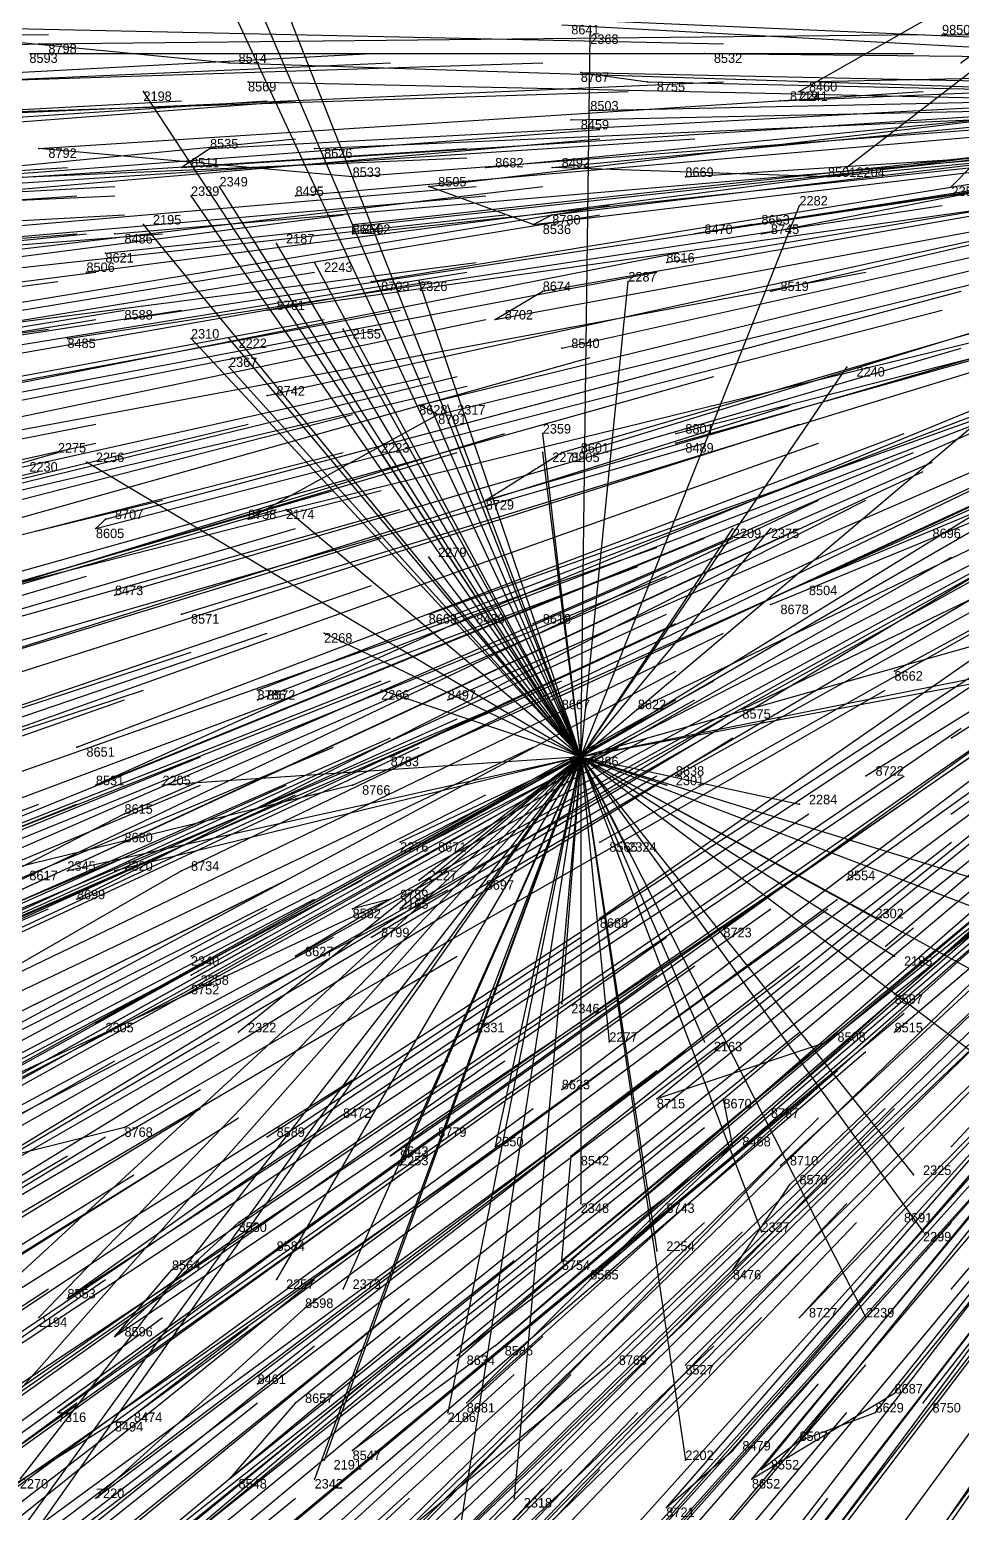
# Model space of a CAD drawing. Extents: x -0.5 to 0.59, y -0.5 to 0.59.
# Drawn here: x -0.207 to -0.109, y -0.1565 to -0.0005 of the extents above; entities that cross this region are included whole.
import ezdxf

# ---------------------------------------------------------------- set-up
doc = ezdxf.new("R2010")
doc.units = 0
for name, color, linetype in [('Facilities', 3, 'CONTINUOUS'), ('Facilities_lines', 3, 'CONTINUOUS'), ('Normals', 1, 'CONTINUOUS'), ('Source_points', 5, 'CONTINUOUS'), ('Text', 3, 'CONTINUOUS')]:
    doc.layers.add(name, color=color, linetype=linetype)

msp = doc.modelspace()

# ---------------------------------------------------------------- linework, layer by layer
at = {"layer": 'Facilities', "color": 3}
for p in [(-0.111, -0.001, -0.278), (-0.206, -0.002, -0.514), (-0.136, -0.003, -0.34), (-0.184, -0.006, -0.462), (-0.149, -0.005, -0.373), (-0.126, -0.006, -0.315), (-0.148, -0.009, -0.372), (-0.128, -0.008, -0.32), (-0.15, -0.01, -0.375), (-0.188, -0.013, -0.472), (-0.177, -0.013, -0.443), (-0.159, -0.015, -0.399), (-0.173, -0.016, -0.435), (-0.138, -0.016, -0.348), (-0.123, -0.016, -0.311), (-0.179, -0.018, -0.45), (-0.173, -0.021, -0.437), (-0.154, -0.021, -0.388), (-0.131, -0.021, -0.331), (-0.198, -0.022, -0.497), (-0.13, -0.022, -0.329), (-0.199, -0.024, -0.501), (-0.201, -0.026, -0.507), (-0.14, -0.025, -0.356), (-0.171, -0.027, -0.432), (-0.129, -0.028, -0.33), (-0.197, -0.031, -0.499), (-0.182, -0.03, -0.46), (-0.158, -0.031, -0.402), (-0.203, -0.033, -0.514), (-0.151, -0.034, -0.387), (-0.182, -0.039, -0.465), (-0.164, -0.041, -0.423), (-0.139, -0.043, -0.362), (-0.149, -0.045, -0.39), (-0.139, -0.044, -0.364), (-0.159, -0.05, -0.417), (-0.199, -0.052, -0.513), (-0.113, -0.053, -0.311), (-0.126, -0.059, -0.347), (-0.198, -0.06, -0.517), (-0.191, -0.062, -0.502), (-0.165, -0.062, -0.441), (-0.16, -0.062, -0.43), (-0.129, -0.061, -0.357), (-0.154, -0.063, -0.416), (-0.116, -0.068, -0.337), (-0.183, -0.07, -0.49), (-0.183, -0.071, -0.491), (-0.163, -0.071, -0.445), (-0.143, -0.072, -0.401), (-0.132, -0.072, -0.376), (-0.202, -0.076, -0.539), (-0.11, -0.075, -0.332), (-0.169, -0.077, -0.465), (-0.149, -0.077, -1.25), (-0.139, -0.079, -0.4), (-0.119, -0.079, -0.356), (-0.173, -0.08, -0.476), (-0.197, -0.083, -0.534), (-0.11, -0.083, -0.343), (-0.197, -0.086, -0.538), (-0.165, -0.086, -0.465), (-0.147, -0.086, -0.426), (-0.191, -0.089, -0.526), (-0.121, -0.09, -0.377), (-0.202, -0.092, -0.555), (-0.169, -0.092, -0.48), (-0.16, -0.091, -0.459), (-0.147, -0.094, -0.437), (-0.134, -0.095, -0.411), (-0.171, -0.096, -0.49), (-0.116, -0.102, -0.388), (-0.116, -0.106, -0.394), (-0.123, -0.107, -0.407), (-0.151, -0.112, -0.47), (-0.175, -0.114, -0.522), (-0.197, -0.116, -0.572), (-0.182, -0.117, -0.54), (-0.165, -0.116, -0.504), (-0.133, -0.118, -0.443), (-0.11, -0.118, -0.404), (-0.128, -0.12, -0.438), (-0.14, -0.124, -0.469), (-0.116, -0.125, -0.426), (-0.181, -0.129, -0.556), (-0.151, -0.13, -0.498), (-0.133, -0.131, -0.468), (-0.11, -0.133, -0.43), (-0.178, -0.135, -0.558), (-0.198, -0.138, -0.603), (-0.158, -0.139, -0.526), (-0.146, -0.141, -0.507), (-0.138, -0.141, -0.494), (-0.183, -0.143, -0.581), (-0.179, -0.145, -0.575), (-0.116, -0.144, -0.463), (-0.113, -0.145, -0.46), (-0.198, -0.147, -0.617), (-0.126, -0.149, -0.488), (-0.14, -0.156, -0.524)]:
    msp.add_point(p, dxfattribs=at)
at = {"layer": 'Facilities_lines', "color": 3}
for p, q in [((-0.068, 0.026, -1.25), (-0.126, -0.007, -1.25)), ((-0.068, 0.026, -1.25), (-0.121, -0.015, -1.25)), ((-0.068, 0.026, -1.25), (-0.11, -0.017, -1.25)), ((-0.068, 0.026, -1.25), (-0.109, -0.004, -1.25)), ((-0.149, -0.077, -1.25), (-0.186, 0.017, -1.25)), ((-0.149, -0.077, -1.25), (-0.19, 0.011, -1.25)), ((-0.149, -0.077, -1.25), (-0.185, 0.007, -1.25)), ((-0.227, 0, -0.566), (-0.186, -0.004, -0.465)), ((-0.149, -0.077, -1.25), (-0.148, -0.001, -1.25)), ((-0.149, -0.005, -0.373), (-0.142, -0.006, -0.354)), ((-0.149, -0.077, -1.25), (-0.195, -0.007, -1.25)), ((-0.173, -0.016, -0.435), (-0.206, -0.013, -0.516)), ((-0.188, -0.013, -0.472), (-0.191, -0.015, -0.478)), ((-0.123, -0.016, -0.311), (-0.152, -0.015, -0.381)), ((-0.149, -0.077, -1.25), (-0.187, -0.017, -1.25)), ((-0.154, -0.021, -0.388), (-0.165, -0.017, -0.414)), ((-0.149, -0.077, -1.25), (-0.19, -0.018, -1.25)), ((-0.154, -0.021, -0.388), (-0.152, -0.02, -0.384)), ((-0.149, -0.077, -1.25), (-0.126, -0.019, -1.25)), ((-0.149, -0.077, -1.25), (-0.195, -0.021, -1.25)), ((-0.173, -0.021, -0.437), (-0.173, -0.022, -0.435)), ((-0.131, -0.021, -0.331), (-0.137, -0.022, -0.346)), ((-0.149, -0.077, -1.25), (-0.181, -0.023, -1.25)), ((-0.149, -0.077, -1.25), (-0.177, -0.025, -1.25)), ((-0.149, -0.077, -1.25), (-0.166, -0.027, -1.25)), ((-0.158, -0.031, -0.402), (-0.153, -0.028, -0.389)), ((-0.149, -0.077, -1.25), (-0.144, -0.027, -1.25)), ((-0.149, -0.077, -1.25), (-0.174, -0.032, -1.25)), ((-0.149, -0.077, -1.25), (-0.19, -0.033, -1.25)), ((-0.149, -0.077, -1.25), (-0.186, -0.033, -1.25)), ((-0.149, -0.077, -1.25), (-0.186, -0.036, -1.25)), ((-0.149, -0.077, -1.25), (-0.121, -0.036, -1.25)), ((-0.149, -0.077, -1.25), (-0.104, -0.039, -1.25)), ((-0.164, -0.041, -0.423), (-0.166, -0.04, -0.428)), ((-0.149, -0.077, -1.25), (-0.163, -0.04, -1.25)), ((-0.164, -0.041, -0.423), (-0.184, -0.052, -0.479)), ((-0.149, -0.077, -1.25), (-0.153, -0.043, -1.25)), ((-0.26, -0.061, -1.25), (-0.204, -0.045, -1.25)), ((-0.149, -0.077, -1.25), (-0.17, -0.045, -1.25)), ((-0.159, -0.05, -0.417), (-0.151, -0.045, -0.394)), ((-0.149, -0.077, -1.25), (-0.153, -0.045, -1.25)), ((-0.149, -0.077, -1.25), (-0.201, -0.046, -1.25)), ((-0.149, -0.077, -1.25), (-0.102, -0.048, -1.25)), ((-0.149, -0.077, -1.25), (-0.18, -0.051, -1.25)), ((-0.149, -0.077, -1.25), (-0.104, -0.051, -1.25)), ((-0.199, -0.052, -0.513), (-0.2, -0.053, -0.518)), ((-0.113, -0.053, -0.311), (-0.152, -0.071, -0.42)), ((-0.149, -0.077, -1.25), (-0.133, -0.053, -1.25)), ((-0.149, -0.077, -1.25), (-0.129, -0.053, -1.25)), ((-0.149, -0.077, -1.25), (-0.165, -0.056, -1.25)), ((-0.16, -0.062, -0.43), (-0.2, -0.08, -0.538)), ((-0.149, -0.077, -1.25), (-0.069, -0.061, -1.25)), ((-0.149, -0.077, -1.25), (-0.096, -0.062, -1.25)), ((-0.149, -0.077, -1.25), (-0.074, -0.063, -1.25)), ((-0.149, -0.077, -1.25), (-0.176, -0.064, -1.25)), ((-0.149, -0.077, -1.25), (-0.17, -0.07, -1.25)), ((-0.149, -0.077, -1.25), (-0.217, -0.171, -1.25)), ((-0.149, -0.077, -1.25), (-0.213, -0.136, -1.25)), ((-0.149, -0.077, -1.25), (-0.211, -0.147, -1.25)), ((-0.149, -0.077, -1.25), (-0.208, -0.153, -1.25)), ((-0.149, -0.077, -1.25), (-0.206, -0.136, -1.25)), ((-0.149, -0.077, -1.25), (-0.206, -0.158, -1.25)), ((-0.149, -0.077, -1.25), (-0.203, -0.089, -1.25)), ((-0.149, -0.077, -1.25), (-0.2, -0.105, -1.25)), ((-0.149, -0.077, -1.25), (-0.198, -0.089, -1.25)), ((-0.149, -0.077, -1.25), (-0.193, -0.08, -1.25)), ((-0.149, -0.077, -1.25), (-0.19, -0.1, -1.25)), ((-0.149, -0.077, -1.25), (-0.19, -0.098, -1.25)), ((-0.149, -0.077, -1.25), (-0.185, -0.106, -1.25)), ((-0.149, -0.077, -1.25), (-0.181, -0.132, -1.25)), ((-0.149, -0.077, -1.25), (-0.177, -0.153, -1.25)), ((-0.149, -0.077, -1.25), (-0.176, -0.151, -1.25)), ((-0.149, -0.077, -1.25), (-0.174, -0.133, -1.25)), ((-0.149, -0.077, -1.25), (-0.168, -0.093, -1.25)), ((-0.149, -0.077, -1.25), (-0.168, -0.12, -1.25)), ((-0.149, -0.077, -1.25), (-0.168, -0.086, -1.25)), ((-0.149, -0.077, -1.25), (-0.166, -0.09, -1.25)), ((-0.149, -0.077, -1.25), (-0.163, -0.146, -1.25)), ((-0.149, -0.077, -1.25), (-0.162, -0.16, -1.25)), ((-0.149, -0.077, -1.25), (-0.16, -0.106, -1.25)), ((-0.149, -0.077, -1.25), (-0.158, -0.118, -1.25)), ((-0.149, -0.077, -1.25), (-0.156, -0.155, -1.25)), ((-0.149, -0.077, -1.25), (-0.151, -0.103, -1.25)), ((-0.149, -0.077, -1.25), (-0.136, -0.107, -1.25)), ((-0.149, -0.077, -1.25), (-0.116, -0.098, -1.25)), ((-0.149, -0.077, -1.25), (-0.138, -0.151, -1.25)), ((-0.149, -0.077, -1.25), (-0.119, -0.136, -1.25)), ((-0.149, -0.077, -1.25), (-0.096, -0.117, -1.25)), ((-0.149, -0.077, -1.25), (-0.141, -0.129, -1.25)), ((-0.149, -0.077, -1.25), (-0.146, -0.107, -1.25)), ((-0.149, -0.077, -1.25), (-0.126, -0.082, -1.25)), ((-0.149, -0.077, -1.25), (-0.078, -0.099, -1.25)), ((-0.149, -0.077, -1.25), (-0.089, -0.1, -1.25)), ((-0.149, -0.077, -1.25), (-0.113, -0.127, -1.25)), ((-0.149, -0.077, -1.25), (-0.14, -0.08, -1.25)), ((-0.149, -0.077, -1.25), (-0.118, -0.094, -1.25)), ((-0.149, -0.077, -1.25), (-0.094, -0.107, -1.25)), ((-0.149, -0.077, -1.25), (-0.144, -0.087, -1.25)), ((-0.149, -0.077, -1.25), (-0.114, -0.121, -1.25)), ((-0.149, -0.077, -1.25), (-0.13, -0.127, -1.25)), ((-0.149, -0.077, -1.25), (-0.149, -0.124, -1.25)), ((-0.173, -0.08, -0.476), (-0.218, -0.091, -0.591)), ((-0.197, -0.083, -0.534), (-0.253, -0.112, -0.693)), ((-0.197, -0.086, -0.538), (-0.21, -0.092, -0.574)), ((-0.191, -0.089, -0.526), (-0.217, -0.104, -0.603)), ((-0.169, -0.092, -0.48), (-0.216, -0.114, -0.612)), ((-0.169, -0.092, -0.48), (-0.179, -0.098, -0.51)), ((-0.169, -0.092, -0.48), (-0.173, -0.093, -0.492)), ((-0.218, -0.116, -0.618), (-0.191, -0.102, -0.541)), ((-0.123, -0.107, -0.407), (-0.141, -0.113, -0.453)), ((-0.133, -0.118, -0.443), (-0.134, -0.113, -0.439)), ((-0.175, -0.114, -0.522), (-0.203, -0.134, -0.608)), ((-0.158, -0.139, -0.526), (-0.13, -0.115, -0.433)), ((-0.197, -0.116, -0.572), (-0.217, -0.121, -0.62)), ((-0.165, -0.116, -0.504), (-0.169, -0.119, -0.516)), ((-0.133, -0.118, -0.443), (-0.162, -0.14, -0.535)), ((-0.133, -0.118, -0.443), (-0.148, -0.132, -0.496)), ((-0.151, -0.13, -0.498), (-0.15, -0.119, -0.479)), ((-0.133, -0.131, -0.468), (-0.127, -0.122, -0.44)), ((-0.14, -0.124, -0.469), (-0.161, -0.145, -0.542)), ((-0.198, -0.138, -0.603), (-0.185, -0.126, -0.56)), ((-0.116, -0.125, -0.426), (-0.126, -0.136, -0.462)), ((-0.181, -0.129, -0.556), (-0.204, -0.146, -0.628)), ((-0.198, -0.138, -0.603), (-0.192, -0.131, -0.581)), ((-0.133, -0.131, -0.468), (-0.171, -0.168, -0.598)), ((-0.178, -0.135, -0.558), (-0.2, -0.155, -0.632)), ((-0.158, -0.139, -0.526), (-0.173, -0.15, -0.573)), ((-0.146, -0.141, -0.507), (-0.168, -0.159, -0.579)), ((-0.179, -0.145, -0.575), (-0.186, -0.153, -0.603)), ((-0.116, -0.144, -0.463), (-0.131, -0.153, -0.505)), ((-0.126, -0.149, -0.488), (-0.118, -0.146, -0.469)), ((-0.198, -0.147, -0.617), (-0.243, -0.175, -0.749)), ((-0.198, -0.147, -0.617), (-0.197, -0.147, -0.614)), ((-0.126, -0.149, -0.488), (-0.13, -0.152, -0.499)), ((-0.14, -0.156, -0.524), (-0.133, -0.15, -0.501))]:
    msp.add_line(p, q, dxfattribs=at)
at = {"layer": 'Normals', "color": 1}
for p, q in [((-0.183, 0.002, -0.458), (-0.091, -0.002, -0.495)), ((-0.227, 0, -0.566), (-0.134, -0.002, -0.604)), ((-0.151, 0, -0.376), (-0.058, -0.005, -0.414)), ((-0.298, -0.002, -0.745), (-0.205, -0.001, -0.782)), ((-0.206, -0.002, -0.514), (-0.113, -0.001, -0.551)), ((-0.148, -0.001, -1.25), (-0.148, -0.001, -1.15)), ((-0.111, -0.001, -0.278), (-0.018, -0.002, -0.315)), ((-0.297, -0.003, -0.743), (-0.204, -0.002, -0.78)), ((-0.264, -0.008, -0.66), (-0.171, -0.003, -0.698)), ((-0.207, -0.003, -0.518), (-0.114, -0.003, -0.555)), ((-0.136, -0.003, -0.34), (-0.043, -0.004, -0.378)), ((-0.261, -0.008, -0.654), (-0.169, -0.004, -0.691)), ((-0.246, -0.007, -0.615), (-0.153, -0.004, -0.651)), ((-0.186, -0.004, -0.465), (-0.093, -0.007, -0.503)), ((-0.13, -0.022, -0.329), (-0.039, -0.004, -0.367)), ((-0.128, -0.008, -0.32), (-0.036, -0.004, -0.359)), ((-0.126, -0.006, -0.315), (-0.034, -0.004, -0.354)), ((-0.109, -0.004, -1.25), (-0.109, -0.004, -1.15)), ((-0.226, -0.01, -0.566), (-0.134, -0.006, -0.604)), ((-0.184, -0.006, -0.462), (-0.092, -0.008, -0.5)), ((-0.165, -0.017, -0.414), (-0.073, -0.006, -0.451)), ((-0.159, -0.015, -0.399), (-0.066, -0.006, -0.436)), ((-0.152, -0.015, -0.381), (-0.059, -0.006, -0.418)), ((-0.149, -0.005, -0.373), (-0.056, -0.007, -0.411)), ((-0.142, -0.006, -0.354), (-0.049, -0.008, -0.391)), ((-0.236, -0.01, -0.591), (-0.144, -0.007, -0.63)), ((-0.206, -0.013, -0.516), (-0.113, -0.007, -0.553)), ((-0.195, -0.007, -1.25), (-0.195, -0.007, -1.15)), ((-0.148, -0.009, -0.372), (-0.056, -0.007, -0.409)), ((-0.131, -0.021, -0.331), (-0.041, -0.007, -0.372)), ((-0.129, -0.028, -0.33), (-0.039, -0.007, -0.369)), ((-0.126, -0.007, -1.25), (-0.126, -0.007, -1.15)), ((-0.123, -0.016, -0.311), (-0.031, -0.007, -0.349)), ((-0.283, -0.013, -0.709), (-0.191, -0.008, -0.746)), ((-0.275, -0.014, -0.688), (-0.182, -0.008, -0.725)), ((-0.271, -0.015, -0.679), (-0.179, -0.008, -0.716)), ((-0.191, -0.015, -0.478), (-0.098, -0.009, -0.514)), ((-0.188, -0.013, -0.472), (-0.095, -0.008, -0.508)), ((-0.177, -0.013, -0.443), (-0.085, -0.009, -0.482)), ((-0.173, -0.016, -0.435), (-0.081, -0.009, -0.472)), ((-0.152, -0.02, -0.384), (-0.06, -0.009, -0.422)), ((-0.15, -0.01, -0.375), (-0.057, -0.008, -0.413)), ((-0.137, -0.022, -0.346), (-0.046, -0.008, -0.387)), ((-0.179, -0.018, -0.45), (-0.087, -0.01, -0.488)), ((-0.154, -0.021, -0.388), (-0.062, -0.01, -0.425)), ((-0.14, -0.025, -0.356), (-0.05, -0.01, -0.397)), ((-0.138, -0.016, -0.348), (-0.046, -0.01, -0.387)), ((-0.272, -0.021, -0.682), (-0.179, -0.012, -0.719)), ((-0.239, -0.018, -0.6), (-0.147, -0.011, -0.638)), ((-0.239, -0.02, -0.6), (-0.147, -0.012, -0.638)), ((-0.229, -0.018, -0.573), (-0.137, -0.012, -0.612)), ((-0.173, -0.021, -0.437), (-0.081, -0.011, -0.474)), ((-0.173, -0.022, -0.435), (-0.08, -0.012, -0.472)), ((-0.171, -0.027, -0.432), (-0.079, -0.012, -0.468)), ((-0.153, -0.028, -0.389), (-0.062, -0.012, -0.426)), ((-0.254, -0.019, -0.637), (-0.161, -0.013, -0.673)), ((-0.254, -0.018, -0.636), (-0.161, -0.014, -0.672)), ((-0.201, -0.026, -0.507), (-0.108, -0.014, -0.542)), ((-0.199, -0.024, -0.501), (-0.106, -0.014, -0.536)), ((-0.198, -0.022, -0.497), (-0.105, -0.014, -0.533)), ((-0.158, -0.031, -0.402), (-0.066, -0.014, -0.439)), ((-0.151, -0.034, -0.387), (-0.061, -0.014, -0.425)), ((-0.113, -0.053, -0.311), (-0.029, -0.014, -0.349)), ((-0.296, -0.021, -0.741), (-0.203, -0.015, -0.778)), ((-0.121, -0.015, -1.25), (-0.121, -0.015, -1.15)), ((-0.291, -0.022, -0.729), (-0.198, -0.017, -0.766)), ((-0.253, -0.025, -0.634), (-0.16, -0.017, -0.671)), ((-0.245, -0.028, -0.616), (-0.153, -0.017, -0.655)), ((-0.197, -0.031, -0.499), (-0.104, -0.017, -0.534)), ((-0.187, -0.017, -1.25), (-0.187, -0.017, -1.15)), ((-0.182, -0.03, -0.46), (-0.09, -0.017, -0.499)), ((-0.11, -0.017, -1.25), (-0.11, -0.017, -1.15)), ((-0.294, -0.024, -0.739), (-0.202, -0.018, -0.775)), ((-0.29, -0.022, -0.728), (-0.198, -0.018, -0.765)), ((-0.251, -0.026, -0.631), (-0.159, -0.018, -0.668)), ((-0.19, -0.018, -1.25), (-0.19, -0.018, -1.15)), ((-0.166, -0.04, -0.428), (-0.076, -0.018, -0.464)), ((-0.149, -0.045, -0.39), (-0.061, -0.018, -0.428)), ((-0.29, -0.025, -0.727), (-0.197, -0.02, -0.764)), ((-0.267, -0.032, -0.671), (-0.174, -0.02, -0.708)), ((-0.249, -0.03, -0.626), (-0.157, -0.02, -0.664)), ((-0.238, -0.035, -0.602), (-0.147, -0.02, -0.641)), ((-0.237, -0.034, -0.597), (-0.146, -0.019, -0.636)), ((-0.203, -0.033, -0.514), (-0.111, -0.019, -0.55)), ((-0.182, -0.039, -0.465), (-0.091, -0.019, -0.502)), ((-0.164, -0.041, -0.423), (-0.074, -0.019, -0.46)), ((-0.151, -0.045, -0.394), (-0.062, -0.019, -0.431)), ((-0.139, -0.044, -0.364), (-0.05, -0.019, -0.402)), ((-0.139, -0.043, -0.362), (-0.049, -0.02, -0.401)), ((-0.126, -0.019, -1.25), (-0.126, -0.019, -1.15)), ((-0.195, -0.021, -1.25), (-0.195, -0.021, -1.15)), ((-0.294, -0.029, -0.74), (-0.202, -0.022, -0.777)), ((-0.293, -0.031, -0.737), (-0.201, -0.022, -0.774)), ((-0.285, -0.029, -0.717), (-0.193, -0.022, -0.755)), ((-0.181, -0.023, -1.25), (-0.181, -0.023, -1.15)), ((-0.126, -0.059, -0.347), (-0.04, -0.023, -0.385)), ((-0.23, -0.042, -0.584), (-0.139, -0.024, -0.623)), ((-0.159, -0.05, -0.417), (-0.07, -0.024, -0.455)), ((-0.116, -0.068, -0.337), (-0.035, -0.024, -0.375)), ((-0.292, -0.038, -0.737), (-0.2, -0.026, -0.774)), ((-0.268, -0.041, -0.678), (-0.177, -0.026, -0.715)), ((-0.253, -0.041, -0.641), (-0.161, -0.026, -0.678)), ((-0.252, -0.037, -0.636), (-0.16, -0.025, -0.673)), ((-0.231, -0.043, -0.588), (-0.141, -0.026, -0.627)), ((-0.21, -0.043, -0.536), (-0.119, -0.026, -0.573)), ((-0.177, -0.025, -1.25), (-0.177, -0.025, -1.15)), ((-0.154, -0.063, -0.416), (-0.069, -0.026, -0.452)), ((-0.129, -0.061, -0.357), (-0.044, -0.026, -0.395)), ((-0.11, -0.075, -0.332), (-0.032, -0.025, -0.37)), ((-0.296, -0.039, -0.746), (-0.204, -0.027, -0.783)), ((-0.256, -0.043, -0.65), (-0.165, -0.027, -0.687)), ((-0.199, -0.052, -0.513), (-0.109, -0.028, -0.551)), ((-0.166, -0.027, -1.25), (-0.166, -0.027, -1.15)), ((-0.16, -0.062, -0.43), (-0.075, -0.027, -0.468)), ((-0.144, -0.027, -1.25), (-0.144, -0.027, -1.15)), ((-0.11, -0.083, -0.343), (-0.034, -0.028, -0.38)), ((-0.292, -0.046, -0.738), (-0.2, -0.031, -0.776)), ((-0.288, -0.045, -0.73), (-0.197, -0.03, -0.767)), ((-0.282, -0.044, -0.714), (-0.191, -0.03, -0.751)), ((-0.267, -0.048, -0.678), (-0.176, -0.031, -0.715)), ((-0.259, -0.047, -0.659), (-0.168, -0.03, -0.695)), ((-0.25, -0.05, -0.637), (-0.159, -0.031, -0.675)), ((-0.2, -0.053, -0.518), (-0.111, -0.03, -0.556)), ((-0.184, -0.052, -0.479), (-0.094, -0.03, -0.516)), ((-0.165, -0.062, -0.441), (-0.078, -0.031, -0.478)), ((-0.119, -0.079, -0.356), (-0.04, -0.03, -0.393)), ((-0.297, -0.045, -0.751), (-0.205, -0.032, -0.788)), ((-0.261, -0.05, -0.665), (-0.17, -0.032, -0.702)), ((-0.174, -0.032, -1.25), (-0.174, -0.032, -1.15)), ((-0.152, -0.071, -0.42), (-0.068, -0.032, -0.457)), ((-0.143, -0.072, -0.401), (-0.06, -0.032, -0.438)), ((-0.132, -0.072, -0.376), (-0.049, -0.032, -0.415)), ((-0.198, -0.06, -0.517), (-0.109, -0.034, -0.555)), ((-0.19, -0.033, -1.25), (-0.19, -0.033, -1.15)), ((-0.186, -0.033, -1.25), (-0.186, -0.033, -1.15)), ((-0.163, -0.071, -0.445), (-0.078, -0.034, -0.482)), ((-0.139, -0.079, -0.4), (-0.058, -0.034, -0.437)), ((-0.237, -0.06, -0.611), (-0.148, -0.035, -0.648)), ((-0.191, -0.062, -0.502), (-0.103, -0.035, -0.54)), ((-0.255, -0.057, -0.654), (-0.165, -0.037, -0.692)), ((-0.252, -0.059, -0.647), (-0.162, -0.037, -0.686)), ((-0.224, -0.062, -0.582), (-0.135, -0.037, -0.618)), ((-0.186, -0.036, -1.25), (-0.186, -0.036, -1.15)), ((-0.183, -0.07, -0.49), (-0.097, -0.037, -0.528)), ((-0.121, -0.036, -1.25), (-0.121, -0.036, -1.15)), ((-0.121, -0.09, -0.377), (-0.046, -0.036, -0.415)), ((-0.251, -0.059, -0.646), (-0.161, -0.038, -0.684)), ((-0.183, -0.071, -0.491), (-0.097, -0.038, -0.53)), ((-0.169, -0.077, -0.465), (-0.085, -0.038, -0.503)), ((-0.049, -0.039, -0.157), (-0.117, -0.097, -0.112)), ((-0.216, -0.068, -0.566), (-0.127, -0.04, -0.602)), ((-0.163, -0.04, -1.25), (-0.163, -0.04, -1.15)), ((-0.291, -0.06, -0.743), (-0.2, -0.042, -0.781)), ((-0.275, -0.064, -0.706), (-0.184, -0.042, -0.742)), ((-0.263, -0.064, -0.677), (-0.173, -0.041, -0.714)), ((-0.214, -0.07, -0.564), (-0.126, -0.042, -0.601)), ((-0.173, -0.08, -0.476), (-0.088, -0.042, -0.513)), ((-0.147, -0.086, -0.426), (-0.067, -0.041, -0.465)), ((-0.147, -0.094, -0.437), (-0.071, -0.041, -0.474)), ((-0.245, -0.07, -0.637), (-0.157, -0.043, -0.675)), ((-0.202, -0.076, -0.539), (-0.115, -0.043, -0.577)), ((-0.153, -0.043, -1.25), (-0.153, -0.043, -1.15)), ((-0.134, -0.095, -0.411), (-0.059, -0.043, -0.451)), ((-0.29, -0.064, -0.743), (-0.2, -0.044, -0.781)), ((-0.264, -0.068, -0.682), (-0.174, -0.045, -0.719)), ((-0.25, -0.071, -0.65), (-0.162, -0.045, -0.689)), ((-0.226, -0.07, -0.591), (-0.136, -0.044, -0.627)), ((-0.211, -0.075, -0.561), (-0.124, -0.044, -0.598)), ((-0.204, -0.045, -1.25), (-0.204, -0.045, -1.15)), ((-0.2, -0.08, -0.538), (-0.114, -0.045, -0.576)), ((-0.17, -0.045, -1.25), (-0.17, -0.045, -1.15)), ((-0.165, -0.086, -0.465), (-0.083, -0.044, -0.503)), ((-0.16, -0.091, -0.459), (-0.08, -0.044, -0.497)), ((-0.153, -0.045, -1.25), (-0.153, -0.045, -1.15)), ((-0.116, -0.102, -0.388), (-0.044, -0.045, -0.426)), ((-0.201, -0.046, -1.25), (-0.201, -0.046, -1.15)), ((-0.197, -0.083, -0.534), (-0.112, -0.046, -0.572)), ((-0.116, -0.106, -0.394), (-0.046, -0.046, -0.432)), ((-0.297, -0.067, -0.76), (-0.206, -0.047, -0.798)), ((-0.197, -0.086, -0.538), (-0.113, -0.047, -0.575)), ((-0.171, -0.096, -0.49), (-0.091, -0.048, -0.527)), ((-0.169, -0.092, -0.48), (-0.088, -0.047, -0.518)), ((-0.265, -0.075, -0.688), (-0.175, -0.049, -0.724)), ((-0.26, -0.072, -0.675), (-0.17, -0.049, -0.712)), ((-0.191, -0.089, -0.526), (-0.108, -0.049, -0.564)), ((-0.173, -0.093, -0.492), (-0.092, -0.049, -0.529)), ((-0.123, -0.107, -0.407), (-0.051, -0.049, -0.445)), ((-0.283, -0.072, -0.731), (-0.193, -0.05, -0.768)), ((-0.27, -0.077, -0.703), (-0.181, -0.051, -0.739)), ((-0.257, -0.076, -0.67), (-0.168, -0.051, -0.708)), ((-0.208, -0.09, -0.566), (-0.124, -0.05, -0.604)), ((-0.202, -0.092, -0.555), (-0.119, -0.05, -0.592)), ((-0.18, -0.051, -1.25), (-0.18, -0.051, -1.15)), ((-0.11, -0.118, -0.404), (-0.048, -0.051, -0.443)), ((-0.268, -0.079, -0.698), (-0.179, -0.053, -0.735)), ((-0.21, -0.092, -0.574), (-0.126, -0.053, -0.612)), ((-0.179, -0.098, -0.51), (-0.098, -0.053, -0.547)), ((-0.133, -0.053, -1.25), (-0.133, -0.053, -1.15)), ((-0.129, -0.053, -1.25), (-0.129, -0.053, -1.15)), ((-0.258, -0.081, -0.676), (-0.17, -0.054, -0.714)), ((-0.222, -0.089, -0.599), (-0.136, -0.054, -0.635)), ((-0.218, -0.091, -0.591), (-0.133, -0.054, -0.628)), ((-0.134, -0.113, -0.439), (-0.064, -0.054, -0.477)), ((-0.13, -0.115, -0.433), (-0.06, -0.054, -0.471)), ((-0.229, -0.086, -0.61), (-0.141, -0.055, -0.647)), ((-0.191, -0.102, -0.541), (-0.11, -0.056, -0.578)), ((-0.165, -0.056, -1.25), (-0.165, -0.056, -1.15)), ((-0.151, -0.112, -0.47), (-0.077, -0.056, -0.508)), ((-0.141, -0.113, -0.453), (-0.07, -0.055, -0.492)), ((-0.231, -0.09, -0.619), (-0.143, -0.057, -0.655)), ((-0.133, -0.118, -0.443), (-0.062, -0.057, -0.48)), ((-0.128, -0.12, -0.438), (-0.06, -0.057, -0.476)), ((-0.289, -0.084, -0.753), (-0.201, -0.058, -0.791)), ((-0.259, -0.089, -0.684), (-0.171, -0.059, -0.722)), ((-0.226, -0.093, -0.612), (-0.14, -0.058, -0.648)), ((-0.127, -0.122, -0.44), (-0.06, -0.058, -0.478)), ((-0.116, -0.125, -0.426), (-0.051, -0.059, -0.464)), ((-0.225, -0.101, -0.617), (-0.14, -0.062, -0.653)), ((-0.15, -0.119, -0.479), (-0.078, -0.061, -0.517)), ((-0.14, -0.124, -0.469), (-0.071, -0.062, -0.506)), ((-0.11, -0.133, -0.43), (-0.05, -0.062, -0.468)), ((-0.223, -0.102, -0.614), (-0.139, -0.063, -0.651)), ((-0.175, -0.114, -0.522), (-0.098, -0.063, -0.56)), ((-0.165, -0.116, -0.504), (-0.089, -0.063, -0.541)), ((-0.27, -0.094, -0.716), (-0.182, -0.064, -0.753)), ((-0.217, -0.104, -0.603), (-0.134, -0.064, -0.641)), ((-0.176, -0.064, -1.25), (-0.176, -0.064, -1.15)), ((-0.278, -0.095, -0.735), (-0.19, -0.066, -0.772)), ((-0.182, -0.117, -0.54), (-0.104, -0.066, -0.578)), ((-0.169, -0.119, -0.516), (-0.092, -0.066, -0.553)), ((-0.133, -0.131, -0.468), (-0.066, -0.067, -0.505)), ((-0.221, -0.112, -0.619), (-0.139, -0.068, -0.656)), ((-0.283, -0.099, -0.749), (-0.195, -0.07, -0.786)), ((-0.256, -0.103, -0.689), (-0.17, -0.069, -0.727)), ((-0.255, -0.103, -0.686), (-0.169, -0.069, -0.725)), ((-0.236, -0.106, -0.648), (-0.151, -0.069, -0.685)), ((-0.216, -0.114, -0.612), (-0.135, -0.069, -0.649)), ((-0.197, -0.116, -0.572), (-0.117, -0.07, -0.61)), ((-0.17, -0.07, -1.25), (-0.17, -0.07, -1.15)), ((-0.126, -0.136, -0.462), (-0.061, -0.069, -0.5)), ((-0.285, -0.102, -0.757), (-0.197, -0.071, -0.794)), ((-0.241, -0.107, -0.66), (-0.156, -0.071, -0.697)), ((-0.22, -0.116, -0.622), (-0.139, -0.071, -0.659)), ((-0.218, -0.116, -0.618), (-0.137, -0.071, -0.655)), ((-0.151, -0.13, -0.498), (-0.08, -0.071, -0.536)), ((-0.148, -0.132, -0.496), (-0.078, -0.071, -0.533)), ((-0.247, -0.111, -0.676), (-0.162, -0.073, -0.714)), ((-0.213, -0.121, -0.612), (-0.134, -0.073, -0.65)), ((-0.118, -0.146, -0.469), (-0.06, -0.073, -0.506)), ((-0.116, -0.144, -0.463), (-0.057, -0.072, -0.5)), ((-0.113, -0.145, -0.46), (-0.056, -0.072, -0.497)), ((-0.185, -0.126, -0.56), (-0.109, -0.074, -0.599)), ((-0.261, -0.112, -0.709), (-0.175, -0.076, -0.746)), ((-0.253, -0.112, -0.693), (-0.169, -0.075, -0.731)), ((-0.25, -0.115, -0.688), (-0.166, -0.076, -0.726)), ((-0.238, -0.116, -0.661), (-0.154, -0.076, -0.698)), ((-0.226, -0.121, -0.641), (-0.145, -0.076, -0.677)), ((-0.223, -0.12, -0.633), (-0.142, -0.075, -0.67)), ((-0.217, -0.121, -0.62), (-0.136, -0.075, -0.658)), ((-0.211, -0.123, -0.612), (-0.133, -0.075, -0.65)), ((-0.181, -0.129, -0.556), (-0.106, -0.075, -0.594)), ((-0.146, -0.141, -0.507), (-0.079, -0.076, -0.544)), ((-0.138, -0.141, -0.494), (-0.072, -0.076, -0.531)), ((-0.275, -0.112, -0.742), (-0.189, -0.077, -0.779)), ((-0.158, -0.139, -0.526), (-0.088, -0.078, -0.563)), ((-0.149, -0.077, -1.25), (-0.149, -0.077, -1.15)), ((-0.126, -0.149, -0.488), (-0.068, -0.077, -0.525)), ((-0.221, -0.126, -0.637), (-0.141, -0.079, -0.673)), ((-0.192, -0.131, -0.581), (-0.115, -0.079, -0.619)), ((-0.133, -0.15, -0.501), (-0.072, -0.079, -0.537)), ((-0.275, -0.116, -0.745), (-0.189, -0.08, -0.782)), ((-0.265, -0.118, -0.724), (-0.18, -0.08, -0.761)), ((-0.263, -0.119, -0.722), (-0.179, -0.081, -0.759)), ((-0.242, -0.123, -0.678), (-0.159, -0.081, -0.715)), ((-0.193, -0.08, -1.25), (-0.193, -0.08, -1.15)), ((-0.178, -0.135, -0.558), (-0.104, -0.08, -0.597)), ((-0.162, -0.14, -0.535), (-0.091, -0.08, -0.573)), ((-0.14, -0.08, -1.25), (-0.14, -0.08, -1.15)), ((-0.13, -0.152, -0.499), (-0.071, -0.08, -0.536)), ((-0.293, -0.115, -0.788), (-0.206, -0.082, -0.824)), ((-0.288, -0.116, -0.777), (-0.202, -0.082, -0.813)), ((-0.131, -0.153, -0.505), (-0.072, -0.082, -0.542)), ((-0.126, -0.082, -1.25), (-0.126, -0.082, -1.15)), ((-0.203, -0.134, -0.608), (-0.125, -0.083, -0.645)), ((-0.161, -0.145, -0.542), (-0.092, -0.083, -0.58)), ((-0.111, -0.158, -0.484), (-0.056, -0.084, -0.521)), ((-0.198, -0.138, -0.603), (-0.121, -0.086, -0.64)), ((-0.183, -0.143, -0.581), (-0.11, -0.086, -0.619)), ((-0.179, -0.145, -0.575), (-0.107, -0.087, -0.613)), ((-0.168, -0.086, -1.25), (-0.168, -0.086, -1.15)), ((-0.144, -0.087, -1.25), (-0.144, -0.087, -1.15)), ((-0.14, -0.156, -0.524), (-0.079, -0.086, -0.561)), ((-0.284, -0.124, -0.775), (-0.198, -0.088, -0.811)), ((-0.284, -0.127, -0.778), (-0.199, -0.09, -0.815)), ((-0.263, -0.131, -0.735), (-0.18, -0.09, -0.772)), ((-0.254, -0.133, -0.717), (-0.172, -0.09, -0.754)), ((-0.203, -0.089, -1.25), (-0.203, -0.089, -1.15)), ((-0.198, -0.089, -1.25), (-0.198, -0.089, -1.15)), ((-0.173, -0.15, -0.573), (-0.103, -0.089, -0.611)), ((-0.166, -0.09, -1.25), (-0.166, -0.09, -1.15)), ((-0.265, -0.132, -0.741), (-0.182, -0.091, -0.778)), ((-0.259, -0.135, -0.731), (-0.177, -0.092, -0.768)), ((-0.245, -0.134, -0.699), (-0.163, -0.091, -0.737)), ((-0.216, -0.143, -0.648), (-0.139, -0.091, -0.684)), ((-0.197, -0.147, -0.614), (-0.122, -0.092, -0.651)), ((-0.146, -0.161, -0.543), (-0.084, -0.092, -0.581)), ((-0.29, -0.13, -0.794), (-0.205, -0.093, -0.831)), ((-0.264, -0.137, -0.743), (-0.182, -0.093, -0.78)), ((-0.204, -0.146, -0.628), (-0.129, -0.093, -0.665)), ((-0.198, -0.147, -0.617), (-0.123, -0.093, -0.654)), ((-0.168, -0.093, -1.25), (-0.168, -0.093, -1.15)), ((-0.139, -0.164, -0.538), (-0.079, -0.093, -0.575)), ((-0.186, -0.153, -0.603), (-0.114, -0.095, -0.64)), ((-0.168, -0.159, -0.579), (-0.102, -0.095, -0.616)), ((-0.162, -0.159, -0.568), (-0.096, -0.094, -0.605)), ((-0.118, -0.094, -1.25), (-0.118, -0.094, -1.15)), ((-0.263, -0.141, -0.746), (-0.182, -0.096, -0.783)), ((-0.257, -0.14, -0.731), (-0.175, -0.096, -0.769)), ((-0.227, -0.148, -0.677), (-0.149, -0.096, -0.713)), ((-0.216, -0.15, -0.658), (-0.14, -0.096, -0.694)), ((-0.138, -0.168, -0.542), (-0.078, -0.096, -0.579)), ((-0.242, -0.145, -0.705), (-0.162, -0.098, -0.742)), ((-0.19, -0.098, -1.25), (-0.19, -0.098, -1.15)), ((-0.116, -0.098, -1.25), (-0.116, -0.098, -1.15)), ((-0.213, -0.153, -0.656), (-0.137, -0.099, -0.692)), ((-0.2, -0.155, -0.632), (-0.126, -0.099, -0.67)), ((-0.216, -0.154, -0.664), (-0.141, -0.1, -0.701)), ((-0.19, -0.1, -1.25), (-0.19, -0.1, -1.15)), ((-0.151, -0.169, -0.566), (-0.089, -0.1, -0.604)), ((-0.153, -0.172, -0.575), (-0.091, -0.102, -0.612)), ((-0.186, -0.163, -0.618), (-0.115, -0.104, -0.656)), ((-0.171, -0.168, -0.598), (-0.104, -0.104, -0.636)), ((-0.164, -0.169, -0.588), (-0.099, -0.103, -0.626)), ((-0.151, -0.103, -1.25), (-0.151, -0.103, -1.15)), ((-0.13, -0.178, -0.551), (-0.075, -0.103, -0.588)), ((-0.126, -0.18, -0.55), (-0.074, -0.104, -0.588)), ((-0.2, -0.105, -1.25), (-0.2, -0.105, -1.15)), ((-0.198, -0.164, -0.642), (-0.126, -0.106, -0.681)), ((-0.193, -0.165, -0.633), (-0.122, -0.106, -0.672)), ((-0.185, -0.106, -1.25), (-0.185, -0.106, -1.15)), ((-0.172, -0.171, -0.607), (-0.106, -0.106, -0.645)), ((-0.16, -0.106, -1.25), (-0.16, -0.106, -1.15)), ((-0.138, -0.18, -0.567), (-0.082, -0.106, -0.605)), ((-0.267, -0.153, -0.771), (-0.187, -0.107, -0.808)), ((-0.208, -0.163, -0.66), (-0.134, -0.107, -0.698)), ((-0.146, -0.107, -1.25), (-0.146, -0.107, -1.15)), ((-0.136, -0.107, -1.25), (-0.136, -0.107, -1.15)), ((-0.279, -0.155, -0.797), (-0.198, -0.109, -0.835)), ((-0.24, -0.16, -0.722), (-0.163, -0.109, -0.76)), ((-0.235, -0.161, -0.711), (-0.157, -0.109, -0.748)), ((-0.213, -0.163, -0.67), (-0.138, -0.108, -0.706)), ((-0.189, -0.168, -0.632), (-0.119, -0.108, -0.671)), ((-0.157, -0.178, -0.594), (-0.095, -0.109, -0.63)), ((-0.215, -0.166, -0.679), (-0.141, -0.11, -0.715)), ((-0.193, -0.169, -0.641), (-0.122, -0.11, -0.68)), ((-0.269, -0.159, -0.781), (-0.189, -0.112, -0.819)), ((-0.251, -0.16, -0.744), (-0.173, -0.111, -0.782)), ((-0.206, -0.172, -0.671), (-0.134, -0.113, -0.708)), ((-0.268, -0.162, -0.784), (-0.189, -0.114, -0.822)), ((-0.263, -0.164, -0.776), (-0.185, -0.115, -0.814)), ((-0.229, -0.169, -0.712), (-0.154, -0.114, -0.749)), ((-0.19, -0.18, -0.654), (-0.124, -0.115, -0.692)), ((-0.184, -0.178, -0.64), (-0.117, -0.114, -0.678)), ((-0.181, -0.18, -0.638), (-0.116, -0.114, -0.676)), ((-0.15, -0.189, -0.602), (-0.093, -0.115, -0.639)), ((-0.278, -0.165, -0.808), (-0.199, -0.117, -0.846)), ((-0.232, -0.17, -0.72), (-0.156, -0.117, -0.757)), ((-0.209, -0.174, -0.68), (-0.136, -0.116, -0.717)), ((-0.18, -0.182, -0.641), (-0.115, -0.116, -0.678)), ((-0.192, -0.185, -0.666), (-0.127, -0.118, -0.703)), ((-0.165, -0.188, -0.625), (-0.103, -0.118, -0.661)), ((-0.158, -0.118, -1.25), (-0.158, -0.118, -1.15)), ((-0.15, -0.192, -0.609), (-0.093, -0.118, -0.646)), ((-0.149, -0.191, -0.606), (-0.093, -0.118, -0.644)), ((-0.283, -0.166, -0.819), (-0.203, -0.119, -0.857)), ((-0.272, -0.169, -0.8), (-0.193, -0.12, -0.838)), ((-0.168, -0.12, -1.25), (-0.168, -0.12, -1.15)), ((-0.148, -0.193, -0.609), (-0.093, -0.119, -0.647)), ((-0.275, -0.17, -0.808), (-0.196, -0.121, -0.846)), ((-0.243, -0.175, -0.749), (-0.168, -0.121, -0.787)), ((-0.114, -0.121, -1.25), (-0.114, -0.121, -1.15)), ((-0.17, -0.191, -0.638), (-0.108, -0.122, -0.675)), ((-0.139, -0.199, -0.607), (-0.086, -0.123, -0.645)), ((-0.185, -0.191, -0.665), (-0.121, -0.124, -0.702)), ((-0.149, -0.124, -1.25), (-0.149, -0.124, -1.15)), ((-0.259, -0.179, -0.785), (-0.183, -0.126, -0.823)), ((-0.205, -0.189, -0.695), (-0.136, -0.126, -0.732)), ((-0.184, -0.193, -0.666), (-0.12, -0.126, -0.704)), ((-0.172, -0.195, -0.65), (-0.11, -0.126, -0.688)), ((-0.2, -0.191, -0.691), (-0.132, -0.127, -0.728)), ((-0.13, -0.127, -1.25), (-0.13, -0.127, -1.15)), ((-0.113, -0.127, -1.25), (-0.113, -0.127, -1.15)), ((-0.141, -0.129, -1.25), (-0.141, -0.129, -1.15)), ((-0.228, -0.187, -0.737), (-0.156, -0.13, -0.775)), ((-0.226, -0.19, -0.737), (-0.154, -0.131, -0.775)), ((-0.276, -0.185, -0.831), (-0.199, -0.132, -0.867)), ((-0.267, -0.185, -0.812), (-0.191, -0.132, -0.849)), ((-0.249, -0.19, -0.783), (-0.177, -0.132, -0.821)), ((-0.181, -0.132, -1.25), (-0.181, -0.132, -1.15)), ((-0.283, -0.184, -0.843), (-0.205, -0.133, -0.88)), ((-0.239, -0.193, -0.767), (-0.167, -0.134, -0.804)), ((-0.239, -0.192, -0.767), (-0.167, -0.134, -0.804)), ((-0.174, -0.133, -1.25), (-0.174, -0.133, -1.15)), ((-0.233, -0.195, -0.759), (-0.162, -0.135, -0.797)), ((-0.268, -0.191, -0.823), (-0.193, -0.136, -0.859)), ((-0.266, -0.19, -0.818), (-0.191, -0.136, -0.855)), ((-0.258, -0.194, -0.807), (-0.184, -0.137, -0.843)), ((-0.206, -0.136, -1.25), (-0.206, -0.136, -1.15)), ((-0.197, -0.201, -0.703), (-0.13, -0.136, -0.74)), ((-0.162, -0.21, -0.663), (-0.105, -0.136, -0.699)), ((-0.119, -0.136, -1.25), (-0.119, -0.136, -1.15)), ((-0.24, -0.198, -0.776), (-0.168, -0.138, -0.814)), ((-0.222, -0.201, -0.748), (-0.153, -0.138, -0.786)), ((-0.249, -0.197, -0.793), (-0.177, -0.139, -0.831)), ((-0.202, -0.203, -0.716), (-0.135, -0.139, -0.753)), ((-0.18, -0.212, -0.694), (-0.119, -0.141, -0.731)), ((-0.244, -0.202, -0.791), (-0.172, -0.143, -0.828)), ((-0.224, -0.204, -0.758), (-0.156, -0.142, -0.796)), ((-0.216, -0.207, -0.748), (-0.15, -0.142, -0.786)), ((-0.185, -0.213, -0.705), (-0.124, -0.143, -0.743)), ((-0.277, -0.2, -0.855), (-0.202, -0.145, -0.891)), ((-0.256, -0.203, -0.816), (-0.183, -0.145, -0.852)), ((-0.207, -0.213, -0.742), (-0.143, -0.146, -0.779)), ((-0.181, -0.217, -0.706), (-0.121, -0.146, -0.744)), ((-0.163, -0.146, -1.25), (-0.163, -0.146, -1.15)), ((-0.266, -0.207, -0.842), (-0.192, -0.15, -0.878)), ((-0.176, -0.151, -1.25), (-0.176, -0.151, -1.15)), ((-0.138, -0.151, -1.25), (-0.138, -0.151, -1.15)), ((-0.215, -0.219, -0.768), (-0.151, -0.152, -0.805)), ((-0.21, -0.22, -0.761), (-0.147, -0.152, -0.798)), ((-0.217, -0.221, -0.774), (-0.153, -0.154, -0.811)), ((-0.177, -0.153, -1.25), (-0.177, -0.153, -1.15)), ((-0.251, -0.214, -0.826), (-0.179, -0.155, -0.862)), ((-0.235, -0.218, -0.802), (-0.167, -0.155, -0.839)), ((-0.228, -0.221, -0.793), (-0.161, -0.156, -0.83)), ((-0.18, -0.228, -0.726), (-0.123, -0.155, -0.763)), ((-0.156, -0.155, -1.25), (-0.156, -0.155, -1.15))]:
    msp.add_line(p, q, dxfattribs=at)
at = {"layer": 'Source_points', "color": 5}
for p in [(-0.148, -0.001, -1.25), (-0.186, -0.004, -0.465), (-0.109, -0.004, -1.25), (-0.142, -0.006, -0.354), (-0.195, -0.007, -1.25), (-0.126, -0.007, -1.25), (-0.206, -0.013, -0.516), (-0.191, -0.015, -0.478), (-0.152, -0.015, -0.381), (-0.121, -0.015, -1.25), (-0.187, -0.017, -1.25), (-0.165, -0.017, -0.414), (-0.11, -0.017, -1.25), (-0.19, -0.018, -1.25), (-0.152, -0.02, -0.384), (-0.126, -0.019, -1.25), (-0.195, -0.021, -1.25), (-0.181, -0.023, -1.25), (-0.173, -0.022, -0.435), (-0.137, -0.022, -0.346), (-0.177, -0.025, -1.25), (-0.166, -0.027, -1.25), (-0.153, -0.028, -0.389), (-0.144, -0.027, -1.25), (-0.174, -0.032, -1.25), (-0.19, -0.033, -1.25), (-0.186, -0.033, -1.25), (-0.186, -0.036, -1.25), (-0.121, -0.036, -1.25), (-0.166, -0.04, -0.428), (-0.163, -0.04, -1.25), (-0.153, -0.043, -1.25), (-0.204, -0.045, -1.25), (-0.17, -0.045, -1.25), (-0.153, -0.045, -1.25), (-0.151, -0.045, -0.394), (-0.201, -0.046, -1.25), (-0.18, -0.051, -1.25), (-0.2, -0.053, -0.518), (-0.184, -0.052, -0.479), (-0.133, -0.053, -1.25), (-0.129, -0.053, -1.25), (-0.165, -0.056, -1.25), (-0.176, -0.064, -1.25), (-0.17, -0.07, -1.25), (-0.152, -0.071, -0.42), (-0.2, -0.08, -0.538), (-0.193, -0.08, -1.25), (-0.14, -0.08, -1.25), (-0.126, -0.082, -1.25), (-0.168, -0.086, -1.25), (-0.144, -0.087, -1.25), (-0.203, -0.089, -1.25), (-0.198, -0.089, -1.25), (-0.166, -0.09, -1.25), (-0.173, -0.093, -0.492), (-0.168, -0.093, -1.25), (-0.118, -0.094, -1.25), (-0.19, -0.098, -1.25), (-0.179, -0.098, -0.51), (-0.116, -0.098, -1.25), (-0.19, -0.1, -1.25), (-0.191, -0.102, -0.541), (-0.151, -0.103, -1.25), (-0.2, -0.105, -1.25), (-0.185, -0.106, -1.25), (-0.16, -0.106, -1.25), (-0.146, -0.107, -1.25), (-0.136, -0.107, -1.25), (-0.141, -0.113, -0.453), (-0.134, -0.113, -0.439), (-0.13, -0.115, -0.433), (-0.158, -0.118, -1.25), (-0.169, -0.119, -0.516), (-0.168, -0.12, -1.25), (-0.15, -0.119, -0.479), (-0.114, -0.121, -1.25), (-0.127, -0.122, -0.44), (-0.149, -0.124, -1.25), (-0.185, -0.126, -0.56), (-0.13, -0.127, -1.25), (-0.113, -0.127, -1.25), (-0.141, -0.129, -1.25), (-0.192, -0.131, -0.581), (-0.181, -0.132, -1.25), (-0.148, -0.132, -0.496), (-0.203, -0.134, -0.608), (-0.174, -0.133, -1.25), (-0.206, -0.136, -1.25), (-0.126, -0.136, -0.462), (-0.119, -0.136, -1.25), (-0.162, -0.14, -0.535), (-0.161, -0.145, -0.542), (-0.204, -0.146, -0.628), (-0.163, -0.146, -1.25), (-0.118, -0.146, -0.469), (-0.197, -0.147, -0.614), (-0.176, -0.151, -1.25), (-0.173, -0.15, -0.573), (-0.138, -0.151, -1.25), (-0.133, -0.15, -0.501), (-0.13, -0.152, -0.499), (-0.186, -0.153, -0.603), (-0.177, -0.153, -1.25), (-0.131, -0.153, -0.505), (-0.2, -0.155, -0.632), (-0.156, -0.155, -1.25)]:
    msp.add_point(p, dxfattribs=at)

# ---------------------------------------------------------------- texts
at = {"layer": 'Text', "color": 3}
for s, p in [('8641', (-0.15, -0.001, -0.376)), ('9850', (-0.111, -0.001, -0.278)), ('2368', (-0.148, -0.002, -1.25)), ('8593', (-0.207, -0.004, -0.518)), ('8798', (-0.205, -0.003, -0.514)), ('8514', (-0.185, -0.004, -0.465)), ('8532', (-0.135, -0.004, -0.34)), ('8569', (-0.184, -0.007, -0.462)), ('8767', (-0.149, -0.006, -0.373)), ('8755', (-0.141, -0.007, -0.354)), ('8460', (-0.125, -0.007, -0.315)), ('2198', (-0.195, -0.008, -1.25)), ('8719', (-0.127, -0.008, -0.32)), ('2241', (-0.126, -0.008, -1.25)), ('8503', (-0.148, -0.009, -0.372)), ('8459', (-0.149, -0.011, -0.375)), ('8535', (-0.188, -0.013, -0.472)), ('8792', (-0.205, -0.014, -0.516)), ('8511', (-0.19, -0.015, -0.478)), ('8626', (-0.176, -0.014, -0.443)), ('8682', (-0.158, -0.015, -0.399)), ('8492', (-0.151, -0.015, -0.381)), ('8533', (-0.173, -0.016, -0.435)), ('8669', (-0.138, -0.016, -0.348)), ('8501', (-0.123, -0.016, -0.311)), ('2204', (-0.12, -0.016, -1.25)), ('2339', (-0.19, -0.018, -1.25)), ('2349', (-0.187, -0.017, -1.25)), ('8495', (-0.179, -0.018, -0.45)), ('8505', (-0.164, -0.017, -0.414)), ('2354', (-0.11, -0.018, -1.25)), ('2282', (-0.126, -0.019, -1.25)), ('2195', (-0.194, -0.021, -1.25)), ('8780', (-0.152, -0.021, -0.384)), ('8653', (-0.13, -0.021, -0.331)), ('8614', (-0.173, -0.022, -0.437)), ('8602', (-0.172, -0.022, -0.435)), ('8536', (-0.153, -0.022, -0.388)), ('8470', (-0.136, -0.022, -0.346)), ('8745', (-0.129, -0.022, -0.329)), ('8486', (-0.197, -0.023, -0.497)), ('2187', (-0.18, -0.023, -1.25)), ('8621', (-0.199, -0.025, -0.501)), ('8616', (-0.14, -0.025, -0.356)), ('8506', (-0.201, -0.026, -0.507)), ('2243', (-0.176, -0.026, -1.25)), ('2287', (-0.144, -0.027, -1.25)), ('8703', (-0.17, -0.028, -0.432)), ('2326', (-0.166, -0.028, -1.25)), ('8674', (-0.153, -0.028, -0.389)), ('8519', (-0.128, -0.028, -0.33)), ('8761', (-0.181, -0.03, -0.46)), ('8588', (-0.197, -0.031, -0.499)), ('8702', (-0.157, -0.031, -0.402)), ('2310', (-0.19, -0.033, -1.25)), ('2155', (-0.173, -0.033, -1.25)), ('8485', (-0.203, -0.034, -0.514)), ('2222', (-0.185, -0.034, -1.25)), ('8540', (-0.15, -0.034, -0.387)), ('2367', (-0.186, -0.036, -1.25)), ('2240', (-0.12, -0.037, -1.25)), ('8742', (-0.181, -0.039, -0.465)), ('8628', (-0.166, -0.041, -0.428)), ('2317', (-0.162, -0.041, -1.25)), ('8791', (-0.164, -0.042, -0.423)), ('2359', (-0.153, -0.043, -1.25)), ('8801', (-0.138, -0.043, -0.362)), ('2275', (-0.204, -0.045, -1.25)), ('2256', (-0.2, -0.046, -1.25)), ('2223', (-0.17, -0.045, -1.25)), ('2271', (-0.152, -0.046, -1.25)), ('8805', (-0.15, -0.046, -0.394)), ('8601', (-0.149, -0.045, -0.39)), ('8489', (-0.138, -0.045, -0.364)), ('2230', (-0.207, -0.047, -1.25)), ('8707', (-0.198, -0.052, -0.513)), ('8738', (-0.184, -0.052, -0.479)), ('2174', (-0.18, -0.052, -1.25)), ('8729', (-0.159, -0.051, -0.417)), ('8605', (-0.2, -0.054, -0.518)), ('2209', (-0.133, -0.054, -1.25)), ('2375', (-0.129, -0.054, -1.25)), ('8696', (-0.112, -0.054, -0.311)), ('2279', (-0.164, -0.056, -1.25)), ('8473', (-0.198, -0.06, -0.517)), ('8504', (-0.125, -0.06, -0.347)), ('8571', (-0.19, -0.063, -0.502)), ('8668', (-0.165, -0.063, -0.441)), ('8488', (-0.16, -0.063, -0.43)), ('8618', (-0.153, -0.063, -0.416)), ('8678', (-0.128, -0.062, -0.357)), ('2268', (-0.176, -0.065, -1.25)), ('8662', (-0.116, -0.069, -0.337)), ('8786', (-0.183, -0.071, -0.491)), ('8572', (-0.182, -0.071, -0.49)), ('2266', (-0.17, -0.071, -1.25)), ('8497', (-0.163, -0.071, -0.445)), ('8667', (-0.151, -0.072, -0.42)), ('8622', (-0.143, -0.072, -0.401)), ('8575', (-0.132, -0.073, -0.376)), ('8651', (-0.201, -0.077, -0.539)), ('8783', (-0.169, -0.078, -0.465)), ('2286', (-0.148, -0.078, -1.25)), ('8638', (-0.139, -0.079, -0.4)), ('8722', (-0.118, -0.079, -0.356)), ('8531', (-0.2, -0.08, -0.538)), ('2205', (-0.193, -0.08, -1.25)), ('2301', (-0.139, -0.08, -1.25)), ('8766', (-0.172, -0.081, -0.476)), ('2284', (-0.125, -0.082, -1.25)), ('8615', (-0.197, -0.083, -0.534)), ('8680', (-0.197, -0.086, -0.538)), ('2276', (-0.168, -0.087, -1.25)), ('8671', (-0.164, -0.087, -0.465)), ('8565', (-0.146, -0.087, -0.426)), ('2324', (-0.144, -0.087, -1.25)), ('2345', (-0.203, -0.089, -1.25)), ('2320', (-0.197, -0.089, -1.25)), ('8734', (-0.19, -0.089, -0.526)), ('8617', (-0.207, -0.09, -0.566)), ('2227', (-0.165, -0.09, -1.25)), ('8697', (-0.159, -0.091, -0.459)), ('8554', (-0.121, -0.09, -0.377)), ('8699', (-0.202, -0.092, -0.555)), ('8789', (-0.168, -0.092, -0.48)), ('2165', (-0.168, -0.093, -1.25)), ('8582', (-0.173, -0.094, -0.492)), ('2302', (-0.118, -0.094, -1.25)), ('8799', (-0.17, -0.096, -0.49)), ('8688', (-0.147, -0.095, -0.437)), ('8723', (-0.134, -0.096, -0.411)), ('2340', (-0.19, -0.099, -1.25)), ('8627', (-0.178, -0.098, -0.51)), ('2185', (-0.115, -0.099, -1.25)), ('8752', (-0.19, -0.102, -0.541)), ('2258', (-0.189, -0.101, -1.25)), ('8597', (-0.116, -0.103, -0.388)), ('2346', (-0.15, -0.104, -1.25)), ('2305', (-0.199, -0.106, -1.25)), ('2322', (-0.184, -0.106, -1.25)), ('2331', (-0.16, -0.106, -1.25)), ('2277', (-0.146, -0.107, -1.25)), ('8508', (-0.122, -0.107, -0.407)), ('8515', (-0.116, -0.106, -0.394)), ('2163', (-0.135, -0.108, -1.25)), ('8623', (-0.151, -0.112, -0.47)), ('8715', (-0.141, -0.114, -0.453)), ('8670', (-0.134, -0.114, -0.439)), ('8472', (-0.174, -0.115, -0.522)), ('8787', (-0.129, -0.115, -0.433)), ('8768', (-0.197, -0.117, -0.572)), ('8589', (-0.181, -0.117, -0.54)), ('8779', (-0.164, -0.117, -0.504)), ('2350', (-0.158, -0.118, -1.25)), ('8468', (-0.132, -0.118, -0.443)), ('8643', (-0.168, -0.119, -0.516)), ('2253', (-0.168, -0.12, -1.25)), ('8542', (-0.149, -0.12, -0.479)), ('8710', (-0.127, -0.12, -0.438)), ('2325', (-0.113, -0.121, -1.25)), ('8570', (-0.126, -0.122, -0.44)), ('2348', (-0.149, -0.125, -1.25)), ('8743', (-0.14, -0.125, -0.469)), ('8530', (-0.185, -0.127, -0.56)), ('2327', (-0.13, -0.127, -1.25)), ('8691', (-0.115, -0.126, -0.426)), ('2299', (-0.113, -0.128, -1.25)), ('8584', (-0.181, -0.129, -0.556)), ('2254', (-0.14, -0.129, -1.25)), ('8564', (-0.192, -0.131, -0.581)), ('8754', (-0.151, -0.131, -0.498)), ('8585', (-0.148, -0.132, -0.496)), ('8476', (-0.133, -0.132, -0.468)), ('2257', (-0.18, -0.133, -1.25)), ('2373', (-0.173, -0.133, -1.25)), ('8553', (-0.203, -0.134, -0.608)), ('8598', (-0.178, -0.135, -0.558)), ('8727', (-0.125, -0.136, -0.462)), ('2239', (-0.119, -0.136, -1.25)), ('2194', (-0.206, -0.137, -1.25)), ('8596', (-0.197, -0.138, -0.603)), ('8634', (-0.161, -0.141, -0.535)), ('8586', (-0.157, -0.14, -0.526)), ('8769', (-0.145, -0.141, -0.507)), ('8527', (-0.138, -0.142, -0.494)), ('8461', (-0.183, -0.143, -0.581)), ('8687', (-0.116, -0.144, -0.463)), ('8657', (-0.178, -0.145, -0.575)), ('8681', (-0.161, -0.146, -0.542)), ('8629', (-0.118, -0.146, -0.469)), ('8750', (-0.112, -0.146, -0.46)), ('7316', (-0.204, -0.147, -0.628)), ('8474', (-0.196, -0.147, -0.614)), ('2186', (-0.163, -0.147, -1.25)), ('8494', (-0.198, -0.148, -0.617)), ('8507', (-0.126, -0.149, -0.488)), ('8479', (-0.132, -0.15, -0.501)), ('2191', (-0.175, -0.152, -1.25)), ('8547', (-0.173, -0.151, -0.573)), ('2202', (-0.138, -0.151, -1.25)), ('8552', (-0.129, -0.152, -0.499)), ('2270', (-0.208, -0.154, -1.25)), ('7220', (-0.2, -0.155, -0.632)), ('8548', (-0.185, -0.154, -0.603)), ('2342', (-0.177, -0.154, -1.25)), ('8652', (-0.131, -0.154, -0.505)), ('2318', (-0.155, -0.156, -1.25)), ('8721', (-0.14, -0.157, -0.524))]:
    msp.add_text(s, height=0.001, dxfattribs=at).set_placement(p)

doc.saveas('drawing.dxf')
